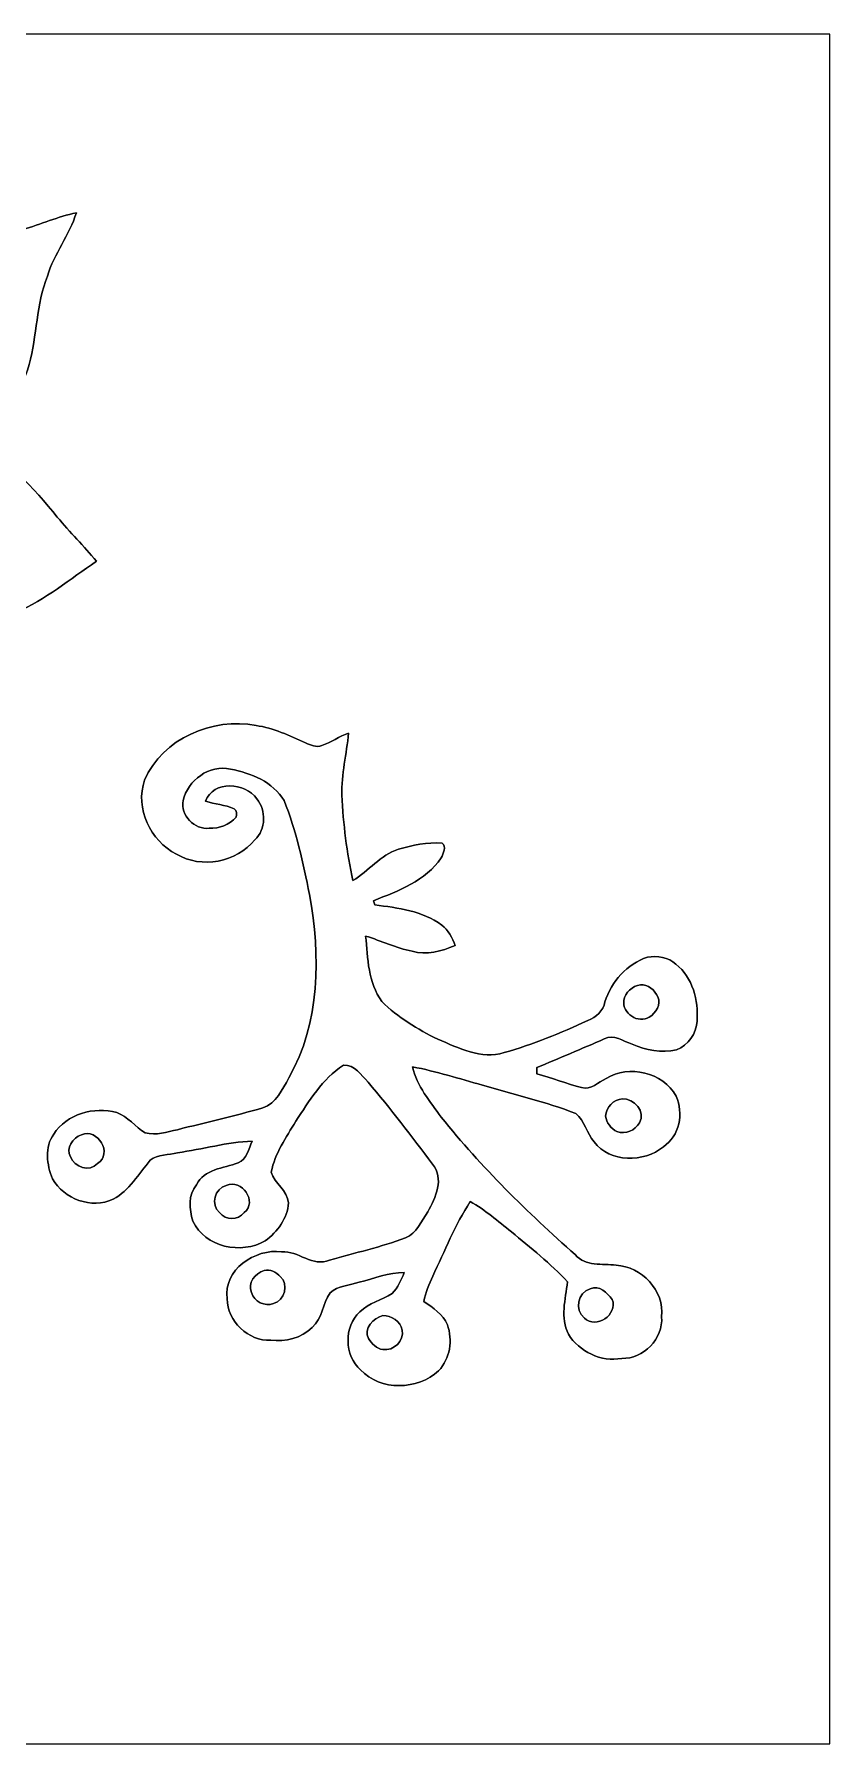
# Model space of a CAD drawing. Header units: centimetres. Extents: x -16.8 to 16.8, y -16.7 to 16.7.
# Drawn here: x 1.26 to 16.77, y -16.67 to 16.67 of the extents above; entities that cross this region are included whole.
import ezdxf

# ---------------------------------------------------------------- set-up
doc = ezdxf.new("R2010")
doc.units = ezdxf.units.CM
doc.header["$MEASUREMENT"] = 0
doc.layers.add('Layer 1', color=7, linetype='Continuous')

msp = doc.modelspace()

# ---------------------------------------------------------------- linework, layer by layer
at = {"layer": 'Layer 1', "color": 7}
for points, knots in [([(-16.77458, 16.66875), (-16.77458, 16.66875), (16.77458, 16.66875), (16.77458, 16.66875), (16.77458, 16.66875), (16.77458, 16.66875), (16.77458, -16.66875), (16.77458, -16.66875), (16.77458, -16.66875), (16.77458, -16.66875), (-16.77458, -16.66875), (-16.77458, -16.66875), (-16.77458, -16.66875), (-16.77458, -16.66875), (-16.77458, 16.66875), (-16.77458, 16.66875), (-16.77458, 16.66875), (-16.77458, 16.66875), (-16.77458, 16.66875), (-16.77458, 16.66875)], [0, 0, 0, 0, 0.16666667, 0.16666667, 0.16666667, 0.16666667, 0.33333333, 0.33333333, 0.33333333, 0.33333333, 0.5, 0.5, 0.5, 0.5, 0.66666667, 0.66666667, 0.66666667, 0.66666667, 1, 1, 1, 1]), ([(-6.31543, 13.97), (-6.72536, 13.49234), (-7.10283, 12.97517), (-7.33249, 12.38462), (-7.33249, 12.38462), (-8.00453, 12.80266), (-8.76829, 13.15085), (-9.57792, 13.10852), (-9.57792, 13.10852), (-10.51454, 13.13286), (-11.42259, 12.79913), (-12.21211, 12.31653), (-12.21211, 12.31653), (-12.12427, 12.12532), (-12.00679, 11.94999), (-11.90378, 11.76726), (-11.90378, 11.76726), (-11.34322, 10.81405), (-10.82746, 9.80193), (-9.99031, 9.05581), (-9.99031, 9.05581), (-10.34874, 8.87236), (-10.73785, 8.7376), (-11.05323, 8.47831), (-11.05323, 8.47831), (-11.7983, 7.87153), (-12.30171, 7.03933), (-12.91519, 6.31119), (-12.91519, 6.31119), (-12.52961, 6.11434), (-12.10663, 6.00463), (-11.71258, 5.82577), (-11.71258, 5.82577), (-11.31746, 5.66879), (-10.94599, 5.45006), (-10.52971, 5.34952), (-10.52971, 5.34952), (-9.89965, 5.16502), (-9.23749, 5.20982), (-8.59084, 5.1502), (-8.59084, 5.1502), (-8.66493, 4.73498), (-8.81274, 4.32611), (-8.76723, 3.89749), (-8.76723, 3.89749), (-8.78558, 3.04341), (-8.33649, 2.29482), (-8.03346, 1.52718), (-8.03346, 1.52718), (-7.86024, 1.10455), (-7.80697, 0.64946), (-7.75653, 0.19967), (-7.75653, 0.19967), (-7.38999, 0.47801), (-7.11482, 0.85901), (-6.74264, 1.13171), (-6.74264, 1.13171), (-6.24029, 1.50072), (-5.64056, 1.72191), (-5.16714, 2.13289), (-5.16714, 2.13289), (-4.90573, 2.34421), (-4.71346, 2.62326), (-4.4831, 2.86385), (-4.4831, 2.86385), (-4.38609, 2.88996), (-4.32259, 2.77213), (-4.24886, 2.73756), (-4.24886, 2.73756), (-3.72604, 2.29164), (-3.19299, 1.85632), (-2.62819, 1.46403), (-2.62819, 1.46403), (-2.28847, 1.22661), (-1.92017, 1.02835), (-1.59914, 0.76412), (-1.59914, 0.76412), (-1.26894, 0.49177), (-1.11901, 0.03986), (-0.72672, -0.16193), (-0.72672, -0.16193), (-0.63818, 0.2226), (-0.60325, 0.61595), (-0.54822, 1.00577), (-0.54822, 1.00577), (-0.40711, 2.07257), (-0.31962, 3.16618), (-0.53375, 4.22945), (-0.53375, 4.22945), (-0.58914, 4.55154), (-0.72108, 4.85246), (-0.80751, 5.16608), (-0.80751, 5.16608), (-0.23107, 5.21511), (0.36477, 5.18971), (0.9144, 5.39609), (0.9144, 5.39609), (1.48343, 5.64268), (1.96427, 6.04485), (2.47474, 6.38951), (2.47474, 6.38951), (2.23379, 6.68867), (1.95651, 6.95501), (1.71344, 7.25205), (1.71344, 7.25205), (1.24001, 7.82884), (0.72778, 8.38341), (0.10019, 8.79581), (0.10019, 8.79581), (0.50906, 9.22373), (1.00154, 9.63366), (1.16769, 10.22526), (1.16769, 10.22526), (1.31163, 10.79571), (1.30669, 11.3979), (1.51871, 11.95317), (1.51871, 11.95317), (1.65029, 12.38956), (1.95157, 12.75115), (2.08421, 13.18577), (2.08421, 13.18577), (1.72614, 13.1131), (1.391, 12.96), (1.0414, 12.8584), (1.0414, 12.8584), (0.77541, 12.78608), (0.49777, 12.77726), (0.22472, 12.76103), (0.22472, 12.76103), (-0.65864, 12.72469), (-1.55328, 12.73704), (-2.4197, 12.53878), (-2.4197, 12.53878), (-2.97815, 13.6779), (-3.66677, 14.75528), (-4.50603, 15.70884), (-4.50603, 15.70884), (-5.17666, 15.20578), (-5.75945, 14.59512), (-6.31543, 13.97), (-6.31543, 13.97), (-6.31543, 13.97), (-6.31543, 13.97), (-6.31543, 13.97)], [0, 0, 0, 0, 0.02702703, 0.02702703, 0.02702703, 0.02702703, 0.05405405, 0.05405405, 0.05405405, 0.05405405, 0.08108108, 0.08108108, 0.08108108, 0.08108108, 0.10810811, 0.10810811, 0.10810811, 0.10810811, 0.13513514, 0.13513514, 0.13513514, 0.13513514, 0.16216216, 0.16216216, 0.16216216, 0.16216216, 0.18918919, 0.18918919, 0.18918919, 0.18918919, 0.21621622, 0.21621622, 0.21621622, 0.21621622, 0.24324324, 0.24324324, 0.24324324, 0.24324324, 0.27027027, 0.27027027, 0.27027027, 0.27027027, 0.2972973, 0.2972973, 0.2972973, 0.2972973, 0.32432432, 0.32432432, 0.32432432, 0.32432432, 0.35135135, 0.35135135, 0.35135135, 0.35135135, 0.37837838, 0.37837838, 0.37837838, 0.37837838, 0.40540541, 0.40540541, 0.40540541, 0.40540541, 0.43243243, 0.43243243, 0.43243243, 0.43243243, 0.45945946, 0.45945946, 0.45945946, 0.45945946, 0.48648649, 0.48648649, 0.48648649, 0.48648649, 0.51351351, 0.51351351, 0.51351351, 0.51351351, 0.54054054, 0.54054054, 0.54054054, 0.54054054, 0.56756757, 0.56756757, 0.56756757, 0.56756757, 0.59459459, 0.59459459, 0.59459459, 0.59459459, 0.62162162, 0.62162162, 0.62162162, 0.62162162, 0.64864865, 0.64864865, 0.64864865, 0.64864865, 0.67567568, 0.67567568, 0.67567568, 0.67567568, 0.7027027, 0.7027027, 0.7027027, 0.7027027, 0.72972973, 0.72972973, 0.72972973, 0.72972973, 0.75675676, 0.75675676, 0.75675676, 0.75675676, 0.78378378, 0.78378378, 0.78378378, 0.78378378, 0.81081081, 0.81081081, 0.81081081, 0.81081081, 0.83783784, 0.83783784, 0.83783784, 0.83783784, 0.86486486, 0.86486486, 0.86486486, 0.86486486, 0.89189189, 0.89189189, 0.89189189, 0.89189189, 0.91891892, 0.91891892, 0.91891892, 0.91891892, 0.94594595, 0.94594595, 0.94594595, 0.94594595, 1, 1, 1, 1]), ([(3.41454, 2.12337), (3.22474, 1.56492), (3.52531, 0.94333), (4.03437, 0.68121), (4.03437, 0.68121), (4.52473, 0.38735), (5.20559, 0.51964), (5.56648, 0.96026), (5.56648, 0.96026), (5.78767, 1.1624), (5.78344, 1.53247), (5.60599, 1.76001), (5.60599, 1.76001), (5.37069, 2.08033), (4.76215, 2.12372), (4.60304, 1.71274), (4.60304, 1.71274), (4.78331, 1.64359), (4.98898, 1.65312), (5.15937, 1.56034), (5.15937, 1.56034), (5.22323, 1.53317), (5.20382, 1.45627), (5.20065, 1.40088), (5.20065, 1.40088), (5.06836, 1.25271), (4.87186, 1.1744), (4.67395, 1.18498), (4.67395, 1.18498), (4.38644, 1.14794), (4.11339, 1.44074), (4.16489, 1.72367), (4.16489, 1.72367), (4.26156, 2.12125), (4.67501, 2.43487), (5.09235, 2.33751), (5.09235, 2.33751), (5.48746, 2.26413), (5.92208, 2.08633), (6.13339, 1.72332), (6.13339, 1.72332), (6.3754, 1.137), (6.50134, 0.51047), (6.63187, -0.1083), (6.63187, -0.1083), (6.84459, -1.29646), (6.84212, -2.60985), (6.22512, -3.68512), (6.22512, -3.68512), (6.102, -3.91442), (5.98346, -4.1716), (5.71959, -4.26896), (5.71959, -4.26896), (5.16925, -4.42701), (4.60975, -4.55189), (4.05483, -4.693), (4.05483, -4.693), (3.84916, -4.73781), (3.63926, -4.81189), (3.42759, -4.75403), (3.42759, -4.75403), (3.23321, -4.63691), (3.08786, -4.44006), (2.87161, -4.35998), (2.87161, -4.35998), (2.43064, -4.23474), (1.89653, -4.38573), (1.64253, -4.78155), (1.64253, -4.78155), (1.46191, -5.03308), (1.50883, -5.37951), (1.61749, -5.65044), (1.61749, -5.65044), (1.84503, -6.04485), (2.37843, -6.24628), (2.8007, -6.04979), (2.8007, -6.04979), (3.11891, -5.88433), (3.30059, -5.55307), (3.52531, -5.28814), (3.52531, -5.28814), (3.67383, -5.17102), (3.88338, -5.19148), (4.05871, -5.14456), (4.05871, -5.14456), (4.54413, -5.0733), (5.02144, -4.93748), (5.51321, -4.91525), (5.51321, -4.91525), (5.44407, -5.06659), (5.41479, -5.27544), (5.23769, -5.33788), (5.23769, -5.33788), (4.95335, -5.4483), (4.57835, -5.46171), (4.4263, -5.76721), (4.4263, -5.76721), (4.25803, -5.963), (4.28519, -6.24558), (4.35645, -6.47418), (4.35645, -6.47418), (4.59317, -6.98853), (5.30049, -7.13211), (5.76827, -6.86153), (5.76827, -6.86153), (6.00287, -6.6862), (6.20607, -6.42267), (6.21841, -6.11999), (6.21841, -6.11999), (6.21065, -5.87446), (5.94148, -5.74499), (5.88539, -5.52097), (5.88539, -5.52097), (5.95277, -5.1562), (6.17926, -4.84293), (6.36305, -4.52896), (6.36305, -4.52896), (6.62693, -4.13244), (6.88093, -3.7017), (7.29015, -3.4357), (7.29015, -3.4357), (7.51205, -3.423), (7.63623, -3.62797), (7.77205, -3.76379), (7.77205, -3.76379), (8.21055, -4.28166), (8.62189, -4.82283), (9.02829, -5.36646), (9.02829, -5.36646), (9.265, -5.64586), (9.08438, -6.02015), (8.93833, -6.29426), (8.93833, -6.29426), (8.81521, -6.47453), (8.72067, -6.71654), (8.50477, -6.80544), (8.50477, -6.80544), (8.0204, -6.97936), (7.51769, -7.09683), (7.02275, -7.23477), (7.02275, -7.23477), (6.69008, -7.3847), (6.41632, -7.04885), (6.08506, -7.07425), (6.08506, -7.07425), (5.57142, -7.00793), (4.93924, -7.42597), (5.02814, -7.98971), (5.02814, -7.98971), (5.02214, -8.42751), (5.43948, -8.81944), (5.87481, -8.79934), (5.87481, -8.79934), (6.16268, -8.82721), (6.47206, -8.76265), (6.68055, -8.54992), (6.68055, -8.54992), (6.88093, -8.37565), (6.88975, -8.08673), (7.03086, -7.87682), (7.03086, -7.87682), (7.18326, -7.7343), (7.41327, -7.73042), (7.60024, -7.66374), (7.60024, -7.66374), (7.89129, -7.60412), (8.17386, -7.47148), (8.47619, -7.47959), (8.47619, -7.47959), (8.42045, -7.626), (8.35201, -7.77275), (8.24371, -7.88741), (8.24371, -7.88741), (8.03628, -8.01194), (7.7918, -8.07861), (7.60977, -8.24477), (7.60977, -8.24477), (7.29721, -8.53581), (7.30673, -9.09814), (7.6267, -9.37754), (7.6267, -9.37754), (8.0137, -9.79699), (8.74113, -9.77159), (9.14717, -9.39377), (9.14717, -9.39377), (9.37401, -9.15776), (9.42411, -8.79898), (9.31827, -8.49665), (9.31827, -8.49665), (9.23008, -8.29169), (9.03711, -8.16328), (8.86001, -8.04157), (8.86001, -8.04157), (8.89564, -7.86977), (8.9602, -7.70643), (9.03287, -7.54768), (9.03287, -7.54768), (9.26747, -7.05979), (9.46573, -6.55144), (9.76348, -6.09635), (9.76348, -6.09635), (10.05558, -6.25581), (10.30499, -6.48088), (10.5664, -6.68514), (10.5664, -6.68514), (10.94387, -6.99664), (11.32769, -7.30391), (11.66213, -7.66339), (11.66213, -7.66339), (11.61662, -7.99394), (11.52031, -8.36542), (11.6773, -8.6801), (11.6773, -8.6801), (11.89037, -9.02229), (12.31336, -9.22902), (12.71693, -9.15317), (12.71693, -9.15317), (13.14309, -9.16799), (13.52656, -8.76794), (13.49587, -8.34284), (13.49587, -8.34284), (13.55231, -7.83555), (13.10957, -7.35365), (12.60828, -7.33848), (12.60828, -7.33848), (12.33699, -7.29227), (12.01102, -7.37623), (11.81312, -7.13034), (11.81312, -7.13034), (10.87473, -6.30802), (9.98291, -5.42607), (9.20044, -4.45241), (9.20044, -4.45241), (8.98172, -4.14584), (8.72243, -3.84387), (8.63812, -3.4671), (8.63812, -3.4671), (9.10096, -3.55424), (9.54899, -3.7024), (10.00337, -3.82341), (10.00337, -3.82341), (10.60944, -4.00861), (11.23174, -4.14584), (11.82229, -4.37833), (11.82229, -4.37833), (11.99162, -4.52684), (12.04277, -4.75791), (12.17895, -4.93077), (12.17895, -4.93077), (12.49045, -5.33823), (13.1505, -5.3407), (13.52903, -5.02673), (13.52903, -5.02673), (13.84512, -4.81894), (13.92943, -4.37162), (13.77738, -4.0386), (13.77738, -4.0386), (13.52056, -3.56976), (12.86051, -3.41983), (12.41178, -3.69711), (12.41178, -3.69711), (12.26009, -3.76343), (12.11651, -3.92606), (11.93659, -3.87315), (11.93659, -3.87315), (11.64237, -3.79307), (11.35592, -3.68723), (11.06276, -3.60504), (11.06276, -3.60504), (11.06241, -3.56411), (11.06276, -3.52319), (11.06346, -3.48298), (11.06346, -3.48298), (11.50302, -3.29988), (11.94082, -3.11185), (12.37827, -2.92382), (12.37827, -2.92382), (12.56383, -2.82857), (12.74621, -2.9658), (12.91837, -3.02542), (12.91837, -3.02542), (13.18966, -3.14537), (13.49481, -3.19828), (13.78761, -3.13373), (13.78761, -3.13373), (14.0148, -3.04729), (14.17391, -2.81658), (14.18555, -2.57457), (14.18555, -2.57457), (14.21165, -2.17241), (14.10582, -1.72614), (13.7735, -1.4672), (13.7735, -1.4672), (13.62886, -1.31939), (13.4112, -1.30493), (13.21858, -1.3275), (13.21858, -1.3275), (12.82136, -1.46438), (12.51514, -1.80375), (12.39061, -2.20133), (12.39061, -2.20133), (12.36063, -2.38478), (12.21528, -2.49626), (12.05512, -2.56364), (12.05512, -2.56364), (11.52772, -2.81058), (10.98515, -3.03142), (10.42494, -3.19123), (10.42494, -3.19123), (9.97761, -3.32423), (9.53594, -3.10268), (9.13271, -2.92982), (9.13271, -2.92982), (8.73725, -2.73579), (8.35096, -2.50508), (8.0391, -2.19181), (8.0391, -2.19181), (7.77487, -1.82563), (7.76182, -1.35079), (7.72513, -0.91722), (7.72513, -0.91722), (8.02816, -1.01247), (8.31674, -1.1497), (8.62965, -1.21391), (8.62965, -1.21391), (8.91152, -1.29011), (9.20679, -1.21567), (9.4682, -1.10314), (9.4682, -1.10314), (9.4167, -0.95215), (9.33979, -0.80151), (9.20926, -0.70414), (9.20926, -0.70414), (8.83426, -0.4258), (8.35342, -0.36759), (7.90328, -0.31044), (7.90328, -0.31044), (7.89764, -0.29034), (7.88564, -0.24977), (7.87964, -0.22966), (7.87964, -0.22966), (8.36224, -0.03351), (8.89423, 0.15593), (9.20009, 0.60643), (9.20009, 0.60643), (9.23854, 0.69039), (9.30734, 0.82726), (9.21491, 0.89606), (9.21491, 0.89606), (8.92634, 0.91193), (8.63882, 0.85831), (8.36366, 0.77646), (8.36366, 0.77646), (8.01723, 0.65546), (7.7791, 0.35631), (7.47642, 0.16369), (7.47642, 0.16369), (7.35683, 0.7112), (7.28874, 1.26929), (7.25981, 1.8288), (7.25981, 1.8288), (7.25311, 2.23732), (7.35154, 2.63701), (7.39246, 3.04165), (7.39246, 3.04165), (7.21254, 2.97286), (7.05097, 2.86314), (6.8707, 2.79647), (6.8707, 2.79647), (6.7624, 2.75555), (6.64986, 2.80811), (6.55002, 2.84833), (6.55002, 2.84833), (6.2424, 2.99508), (5.92702, 3.13796), (5.58729, 3.18911), (5.58729, 3.18911), (4.73922, 3.35104), (3.76731, 2.93758), (3.41454, 2.12337), (3.41454, 2.12337), (3.41454, 2.12337), (3.41454, 2.12337), (3.41454, 2.12337)], [0, 0, 0, 0, 0.01030928, 0.01030928, 0.01030928, 0.01030928, 0.02061856, 0.02061856, 0.02061856, 0.02061856, 0.03092784, 0.03092784, 0.03092784, 0.03092784, 0.04123711, 0.04123711, 0.04123711, 0.04123711, 0.05154639, 0.05154639, 0.05154639, 0.05154639, 0.06185567, 0.06185567, 0.06185567, 0.06185567, 0.07216495, 0.07216495, 0.07216495, 0.07216495, 0.08247423, 0.08247423, 0.08247423, 0.08247423, 0.09278351, 0.09278351, 0.09278351, 0.09278351, 0.10309278, 0.10309278, 0.10309278, 0.10309278, 0.11340206, 0.11340206, 0.11340206, 0.11340206, 0.12371134, 0.12371134, 0.12371134, 0.12371134, 0.13402062, 0.13402062, 0.13402062, 0.13402062, 0.1443299, 0.1443299, 0.1443299, 0.1443299, 0.15463918, 0.15463918, 0.15463918, 0.15463918, 0.16494845, 0.16494845, 0.16494845, 0.16494845, 0.17525773, 0.17525773, 0.17525773, 0.17525773, 0.18556701, 0.18556701, 0.18556701, 0.18556701, 0.19587629, 0.19587629, 0.19587629, 0.19587629, 0.20618557, 0.20618557, 0.20618557, 0.20618557, 0.21649485, 0.21649485, 0.21649485, 0.21649485, 0.22680412, 0.22680412, 0.22680412, 0.22680412, 0.2371134, 0.2371134, 0.2371134, 0.2371134, 0.24742268, 0.24742268, 0.24742268, 0.24742268, 0.25773196, 0.25773196, 0.25773196, 0.25773196, 0.26804124, 0.26804124, 0.26804124, 0.26804124, 0.27835052, 0.27835052, 0.27835052, 0.27835052, 0.28865979, 0.28865979, 0.28865979, 0.28865979, 0.29896907, 0.29896907, 0.29896907, 0.29896907, 0.30927835, 0.30927835, 0.30927835, 0.30927835, 0.31958763, 0.31958763, 0.31958763, 0.31958763, 0.32989691, 0.32989691, 0.32989691, 0.32989691, 0.34020619, 0.34020619, 0.34020619, 0.34020619, 0.35051546, 0.35051546, 0.35051546, 0.35051546, 0.36082474, 0.36082474, 0.36082474, 0.36082474, 0.37113402, 0.37113402, 0.37113402, 0.37113402, 0.3814433, 0.3814433, 0.3814433, 0.3814433, 0.39175258, 0.39175258, 0.39175258, 0.39175258, 0.40206186, 0.40206186, 0.40206186, 0.40206186, 0.41237113, 0.41237113, 0.41237113, 0.41237113, 0.42268041, 0.42268041, 0.42268041, 0.42268041, 0.43298969, 0.43298969, 0.43298969, 0.43298969, 0.44329897, 0.44329897, 0.44329897, 0.44329897, 0.45360825, 0.45360825, 0.45360825, 0.45360825, 0.46391753, 0.46391753, 0.46391753, 0.46391753, 0.4742268, 0.4742268, 0.4742268, 0.4742268, 0.48453608, 0.48453608, 0.48453608, 0.48453608, 0.49484536, 0.49484536, 0.49484536, 0.49484536, 0.50515464, 0.50515464, 0.50515464, 0.50515464, 0.51546392, 0.51546392, 0.51546392, 0.51546392, 0.5257732, 0.5257732, 0.5257732, 0.5257732, 0.53608247, 0.53608247, 0.53608247, 0.53608247, 0.54639175, 0.54639175, 0.54639175, 0.54639175, 0.55670103, 0.55670103, 0.55670103, 0.55670103, 0.56701031, 0.56701031, 0.56701031, 0.56701031, 0.57731959, 0.57731959, 0.57731959, 0.57731959, 0.58762887, 0.58762887, 0.58762887, 0.58762887, 0.59793814, 0.59793814, 0.59793814, 0.59793814, 0.60824742, 0.60824742, 0.60824742, 0.60824742, 0.6185567, 0.6185567, 0.6185567, 0.6185567, 0.62886598, 0.62886598, 0.62886598, 0.62886598, 0.63917526, 0.63917526, 0.63917526, 0.63917526, 0.64948454, 0.64948454, 0.64948454, 0.64948454, 0.65979381, 0.65979381, 0.65979381, 0.65979381, 0.67010309, 0.67010309, 0.67010309, 0.67010309, 0.68041237, 0.68041237, 0.68041237, 0.68041237, 0.69072165, 0.69072165, 0.69072165, 0.69072165, 0.70103093, 0.70103093, 0.70103093, 0.70103093, 0.71134021, 0.71134021, 0.71134021, 0.71134021, 0.72164948, 0.72164948, 0.72164948, 0.72164948, 0.73195876, 0.73195876, 0.73195876, 0.73195876, 0.74226804, 0.74226804, 0.74226804, 0.74226804, 0.75257732, 0.75257732, 0.75257732, 0.75257732, 0.7628866, 0.7628866, 0.7628866, 0.7628866, 0.77319588, 0.77319588, 0.77319588, 0.77319588, 0.78350515, 0.78350515, 0.78350515, 0.78350515, 0.79381443, 0.79381443, 0.79381443, 0.79381443, 0.80412371, 0.80412371, 0.80412371, 0.80412371, 0.81443299, 0.81443299, 0.81443299, 0.81443299, 0.82474227, 0.82474227, 0.82474227, 0.82474227, 0.83505155, 0.83505155, 0.83505155, 0.83505155, 0.84536082, 0.84536082, 0.84536082, 0.84536082, 0.8556701, 0.8556701, 0.8556701, 0.8556701, 0.86597938, 0.86597938, 0.86597938, 0.86597938, 0.87628866, 0.87628866, 0.87628866, 0.87628866, 0.88659794, 0.88659794, 0.88659794, 0.88659794, 0.89690722, 0.89690722, 0.89690722, 0.89690722, 0.90721649, 0.90721649, 0.90721649, 0.90721649, 0.91752577, 0.91752577, 0.91752577, 0.91752577, 0.92783505, 0.92783505, 0.92783505, 0.92783505, 0.93814433, 0.93814433, 0.93814433, 0.93814433, 0.94845361, 0.94845361, 0.94845361, 0.94845361, 0.95876289, 0.95876289, 0.95876289, 0.95876289, 0.96907216, 0.96907216, 0.96907216, 0.96907216, 0.97938144, 0.97938144, 0.97938144, 0.97938144, 1, 1, 1, 1]), ([(13.08135, -1.8669), (13.22952, -1.85914), (13.36499, -1.97062), (13.42143, -2.10256), (13.42143, -2.10256), (13.49269, -2.25143), (13.38368, -2.42006), (13.25562, -2.49626), (13.25562, -2.49626), (13.04255, -2.63842), (12.7254, -2.42217), (12.75891, -2.17417), (12.75891, -2.17417), (12.78714, -2.01648), (12.92613, -1.89442), (13.08135, -1.8669)], [0, 0, 0, 0, 0.2, 0.2, 0.2, 0.2, 0.4, 0.4, 0.4, 0.4, 0.6, 0.6, 0.6, 0.6, 1, 1, 1, 1]), ([(12.72857, -4.08975), (12.94977, -4.07741), (13.19706, -4.3501), (13.06195, -4.55895), (13.06195, -4.55895), (12.98081, -4.71064), (12.78925, -4.79178), (12.62521, -4.73075), (12.62521, -4.73075), (12.51197, -4.67148), (12.41566, -4.55754), (12.40367, -4.42736), (12.40367, -4.42736), (12.41531, -4.25662), (12.55748, -4.10704), (12.72857, -4.08975)], [0, 0, 0, 0, 0.2, 0.2, 0.2, 0.2, 0.4, 0.4, 0.4, 0.4, 0.6, 0.6, 0.6, 0.6, 1, 1, 1, 1]), ([(2.18299, -4.79107), (2.50155, -4.65808), (2.80599, -5.16326), (2.49626, -5.3534), (2.49626, -5.3534), (2.33856, -5.53156), (2.05034, -5.42607), (1.97097, -5.22534), (1.97097, -5.22534), (1.8669, -5.05531), (2.01824, -4.84893), (2.18299, -4.79107)], [0, 0, 0, 0, 0.25, 0.25, 0.25, 0.25, 0.5, 0.5, 0.5, 0.5, 1, 1, 1, 1]), ([(5.00662, -5.78132), (5.3086, -5.64339), (5.62786, -6.09812), (5.35587, -6.30908), (5.35587, -6.30908), (5.24016, -6.46712), (4.99181, -6.46712), (4.87574, -6.30731), (4.87574, -6.30731), (4.6923, -6.15703), (4.78649, -5.83636), (5.00662, -5.78132)], [0, 0, 0, 0, 0.25, 0.25, 0.25, 0.25, 0.5, 0.5, 0.5, 0.5, 1, 1, 1, 1]), ([(5.74499, -7.43867), (5.86105, -7.40339), (5.98311, -7.47501), (6.06037, -7.55721), (6.06037, -7.55721), (6.23464, -7.70114), (6.14362, -8.02957), (5.92984, -8.0832), (5.92984, -8.0832), (5.75522, -8.14917), (5.55025, -8.04404), (5.4991, -7.86977), (5.4991, -7.86977), (5.41655, -7.67574), (5.57565, -7.49829), (5.74499, -7.43867)], [0, 0, 0, 0, 0.2, 0.2, 0.2, 0.2, 0.4, 0.4, 0.4, 0.4, 0.6, 0.6, 0.6, 0.6, 1, 1, 1, 1]), ([(12.09992, -7.79568), (12.28478, -7.7149), (12.42871, -7.88), (12.53419, -8.00347), (12.53419, -8.00347), (12.64426, -8.30298), (12.21493, -8.59296), (11.98951, -8.36612), (11.98951, -8.36612), (11.78807, -8.20984), (11.86004, -7.86906), (12.09992, -7.79568)], [0, 0, 0, 0, 0.25, 0.25, 0.25, 0.25, 0.5, 0.5, 0.5, 0.5, 1, 1, 1, 1]), ([(8.0585, -8.31533), (8.22713, -8.31674), (8.40669, -8.42716), (8.43915, -8.60143), (8.43915, -8.60143), (8.47796, -8.8078), (8.27123, -9.01735), (8.06027, -8.97855), (8.06027, -8.97855), (7.93644, -8.97008), (7.84154, -8.86143), (7.77981, -8.76441), (7.77981, -8.76441), (7.67821, -8.57038), (7.88282, -8.36401), (8.0585, -8.31533)], [0, 0, 0, 0, 0.2, 0.2, 0.2, 0.2, 0.4, 0.4, 0.4, 0.4, 0.6, 0.6, 0.6, 0.6, 1, 1, 1, 1])]:
    msp.add_open_spline(points, degree=3, knots=knots, dxfattribs=at)
at = {"layer": 'Layer 1', "color": 251}
for points, knots in [([(-6.31543, 13.97), (-5.75945, 14.59512), (-5.17666, 15.20578), (-4.50603, 15.70884), (-4.50603, 15.70884), (-3.66677, 14.75528), (-2.97815, 13.6779), (-2.4197, 12.53878), (-2.4197, 12.53878), (-1.55328, 12.73704), (-0.65864, 12.72469), (0.22472, 12.76103), (0.22472, 12.76103), (0.49777, 12.77726), (0.77541, 12.78608), (1.0414, 12.8584), (1.0414, 12.8584), (1.391, 12.96), (1.72614, 13.1131), (2.08421, 13.18577), (2.08421, 13.18577), (1.95157, 12.75115), (1.65029, 12.38956), (1.51871, 11.95317), (1.51871, 11.95317), (1.30669, 11.3979), (1.31163, 10.79571), (1.16769, 10.22526), (1.16769, 10.22526), (1.00154, 9.63366), (0.50906, 9.22373), (0.10019, 8.79581), (0.10019, 8.79581), (0.72778, 8.38341), (1.24001, 7.82884), (1.71344, 7.25205), (1.71344, 7.25205), (1.95651, 6.95501), (2.23379, 6.68867), (2.47474, 6.38951), (2.47474, 6.38951), (1.96427, 6.04485), (1.48343, 5.64268), (0.9144, 5.39609), (0.9144, 5.39609), (0.36477, 5.18971), (-0.23107, 5.21511), (-0.80751, 5.16608), (-0.80751, 5.16608), (-0.72108, 4.85246), (-0.58914, 4.55154), (-0.53375, 4.22945), (-0.53375, 4.22945), (-0.31962, 3.16618), (-0.40711, 2.07257), (-0.54822, 1.00577), (-0.54822, 1.00577), (-0.60325, 0.61595), (-0.63818, 0.2226), (-0.72672, -0.16193), (-0.72672, -0.16193), (-1.11901, 0.03986), (-1.26894, 0.49177), (-1.59914, 0.76412), (-1.59914, 0.76412), (-1.92017, 1.02835), (-2.28847, 1.22661), (-2.62819, 1.46403), (-2.62819, 1.46403), (-3.19299, 1.85632), (-3.72604, 2.29164), (-4.24886, 2.73756), (-4.24886, 2.73756), (-4.32259, 2.77213), (-4.38609, 2.88996), (-4.4831, 2.86385), (-4.4831, 2.86385), (-4.71346, 2.62326), (-4.90573, 2.34421), (-5.16714, 2.13289), (-5.16714, 2.13289), (-5.64056, 1.72191), (-6.24029, 1.50072), (-6.74264, 1.13171), (-6.74264, 1.13171), (-7.11482, 0.85901), (-7.38999, 0.47801), (-7.75653, 0.19967), (-7.75653, 0.19967), (-7.80697, 0.64946), (-7.86024, 1.10455), (-8.03346, 1.52718), (-8.03346, 1.52718), (-8.33649, 2.29482), (-8.78558, 3.04341), (-8.76723, 3.89749), (-8.76723, 3.89749), (-8.81274, 4.32611), (-8.66493, 4.73498), (-8.59084, 5.1502), (-8.59084, 5.1502), (-9.23749, 5.20982), (-9.89965, 5.16502), (-10.52971, 5.34952), (-10.52971, 5.34952), (-10.94599, 5.45006), (-11.31746, 5.66879), (-11.71258, 5.82577), (-11.71258, 5.82577), (-12.10663, 6.00463), (-12.52961, 6.11434), (-12.91519, 6.31119), (-12.91519, 6.31119), (-12.30171, 7.03933), (-11.7983, 7.87153), (-11.05323, 8.47831), (-11.05323, 8.47831), (-10.73785, 8.7376), (-10.34874, 8.87236), (-9.99031, 9.05581), (-9.99031, 9.05581), (-10.82746, 9.80193), (-11.34322, 10.81405), (-11.90378, 11.76726), (-11.90378, 11.76726), (-12.00679, 11.94999), (-12.12427, 12.12532), (-12.21211, 12.31653), (-12.21211, 12.31653), (-11.42259, 12.79913), (-10.51454, 13.13286), (-9.57792, 13.10852), (-9.57792, 13.10852), (-8.76829, 13.15085), (-8.00453, 12.80266), (-7.33249, 12.38462), (-7.33249, 12.38462), (-7.10283, 12.97517), (-6.72536, 13.49234), (-6.31543, 13.97), (-6.31543, 13.97), (-6.31543, 13.97), (-6.31543, 13.97), (-6.31543, 13.97)], [0, 0, 0, 0, 0.02702703, 0.02702703, 0.02702703, 0.02702703, 0.05405405, 0.05405405, 0.05405405, 0.05405405, 0.08108108, 0.08108108, 0.08108108, 0.08108108, 0.10810811, 0.10810811, 0.10810811, 0.10810811, 0.13513514, 0.13513514, 0.13513514, 0.13513514, 0.16216216, 0.16216216, 0.16216216, 0.16216216, 0.18918919, 0.18918919, 0.18918919, 0.18918919, 0.21621622, 0.21621622, 0.21621622, 0.21621622, 0.24324324, 0.24324324, 0.24324324, 0.24324324, 0.27027027, 0.27027027, 0.27027027, 0.27027027, 0.2972973, 0.2972973, 0.2972973, 0.2972973, 0.32432432, 0.32432432, 0.32432432, 0.32432432, 0.35135135, 0.35135135, 0.35135135, 0.35135135, 0.37837838, 0.37837838, 0.37837838, 0.37837838, 0.40540541, 0.40540541, 0.40540541, 0.40540541, 0.43243243, 0.43243243, 0.43243243, 0.43243243, 0.45945946, 0.45945946, 0.45945946, 0.45945946, 0.48648649, 0.48648649, 0.48648649, 0.48648649, 0.51351351, 0.51351351, 0.51351351, 0.51351351, 0.54054054, 0.54054054, 0.54054054, 0.54054054, 0.56756757, 0.56756757, 0.56756757, 0.56756757, 0.59459459, 0.59459459, 0.59459459, 0.59459459, 0.62162162, 0.62162162, 0.62162162, 0.62162162, 0.64864865, 0.64864865, 0.64864865, 0.64864865, 0.67567568, 0.67567568, 0.67567568, 0.67567568, 0.7027027, 0.7027027, 0.7027027, 0.7027027, 0.72972973, 0.72972973, 0.72972973, 0.72972973, 0.75675676, 0.75675676, 0.75675676, 0.75675676, 0.78378378, 0.78378378, 0.78378378, 0.78378378, 0.81081081, 0.81081081, 0.81081081, 0.81081081, 0.83783784, 0.83783784, 0.83783784, 0.83783784, 0.86486486, 0.86486486, 0.86486486, 0.86486486, 0.89189189, 0.89189189, 0.89189189, 0.89189189, 0.91891892, 0.91891892, 0.91891892, 0.91891892, 0.94594595, 0.94594595, 0.94594595, 0.94594595, 1, 1, 1, 1]), ([(3.41454, 2.12337), (3.76731, 2.93758), (4.73922, 3.35104), (5.58729, 3.18911), (5.58729, 3.18911), (5.92702, 3.13796), (6.2424, 2.99508), (6.55002, 2.84833), (6.55002, 2.84833), (6.64986, 2.80811), (6.7624, 2.75555), (6.8707, 2.79647), (6.8707, 2.79647), (7.05097, 2.86314), (7.21254, 2.97286), (7.39246, 3.04165), (7.39246, 3.04165), (7.35154, 2.63701), (7.25311, 2.23732), (7.25981, 1.8288), (7.25981, 1.8288), (7.28874, 1.26929), (7.35683, 0.7112), (7.47642, 0.16369), (7.47642, 0.16369), (7.7791, 0.35631), (8.01723, 0.65546), (8.36366, 0.77646), (8.36366, 0.77646), (8.63882, 0.85831), (8.92634, 0.91193), (9.21491, 0.89606), (9.21491, 0.89606), (9.30734, 0.82726), (9.23854, 0.69039), (9.20009, 0.60643), (9.20009, 0.60643), (8.89423, 0.15593), (8.36224, -0.03351), (7.87964, -0.22966), (7.87964, -0.22966), (7.88564, -0.24977), (7.89764, -0.29034), (7.90328, -0.31044), (7.90328, -0.31044), (8.35342, -0.36759), (8.83426, -0.4258), (9.20926, -0.70414), (9.20926, -0.70414), (9.33979, -0.80151), (9.4167, -0.95215), (9.4682, -1.10314), (9.4682, -1.10314), (9.20679, -1.21567), (8.91152, -1.29011), (8.62965, -1.21391), (8.62965, -1.21391), (8.31674, -1.1497), (8.02816, -1.01247), (7.72513, -0.91722), (7.72513, -0.91722), (7.76182, -1.35079), (7.77487, -1.82563), (8.0391, -2.19181), (8.0391, -2.19181), (8.35096, -2.50508), (8.73725, -2.73579), (9.13271, -2.92982), (9.13271, -2.92982), (9.53594, -3.10268), (9.97761, -3.32423), (10.42494, -3.19123), (10.42494, -3.19123), (10.98515, -3.03142), (11.52772, -2.81058), (12.05512, -2.56364), (12.05512, -2.56364), (12.21528, -2.49626), (12.36063, -2.38478), (12.39061, -2.20133), (12.39061, -2.20133), (12.51514, -1.80375), (12.82136, -1.46438), (13.21858, -1.3275), (13.21858, -1.3275), (13.4112, -1.30493), (13.62886, -1.31939), (13.7735, -1.4672), (13.7735, -1.4672), (14.10582, -1.72614), (14.21165, -2.17241), (14.18555, -2.57457), (14.18555, -2.57457), (14.17391, -2.81658), (14.0148, -3.04729), (13.78761, -3.13373), (13.78761, -3.13373), (13.49481, -3.19828), (13.18966, -3.14537), (12.91837, -3.02542), (12.91837, -3.02542), (12.74621, -2.9658), (12.56383, -2.82857), (12.37827, -2.92382), (12.37827, -2.92382), (11.94082, -3.11185), (11.50302, -3.29988), (11.06346, -3.48298), (11.06346, -3.48298), (11.06276, -3.52319), (11.06241, -3.56411), (11.06276, -3.60504), (11.06276, -3.60504), (11.35592, -3.68723), (11.64237, -3.79307), (11.93659, -3.87315), (11.93659, -3.87315), (12.11651, -3.92606), (12.26009, -3.76343), (12.41178, -3.69711), (12.41178, -3.69711), (12.86051, -3.41983), (13.52056, -3.56976), (13.77738, -4.0386), (13.77738, -4.0386), (13.92943, -4.37162), (13.84512, -4.81894), (13.52903, -5.02673), (13.52903, -5.02673), (13.1505, -5.3407), (12.49045, -5.33823), (12.17895, -4.93077), (12.17895, -4.93077), (12.04277, -4.75791), (11.99162, -4.52684), (11.82229, -4.37833), (11.82229, -4.37833), (11.23174, -4.14584), (10.60944, -4.00861), (10.00337, -3.82341), (10.00337, -3.82341), (9.54899, -3.7024), (9.10096, -3.55424), (8.63812, -3.4671), (8.63812, -3.4671), (8.72243, -3.84387), (8.98172, -4.14584), (9.20044, -4.45241), (9.20044, -4.45241), (9.98291, -5.42607), (10.87473, -6.30802), (11.81312, -7.13034), (11.81312, -7.13034), (12.01102, -7.37623), (12.33699, -7.29227), (12.60828, -7.33848), (12.60828, -7.33848), (13.10957, -7.35365), (13.55231, -7.83555), (13.49587, -8.34284), (13.49587, -8.34284), (13.52656, -8.76794), (13.14309, -9.16799), (12.71693, -9.15317), (12.71693, -9.15317), (12.31336, -9.22902), (11.89037, -9.02229), (11.6773, -8.6801), (11.6773, -8.6801), (11.52031, -8.36542), (11.61662, -7.99394), (11.66213, -7.66339), (11.66213, -7.66339), (11.32769, -7.30391), (10.94387, -6.99664), (10.5664, -6.68514), (10.5664, -6.68514), (10.30499, -6.48088), (10.05558, -6.25581), (9.76348, -6.09635), (9.76348, -6.09635), (9.46573, -6.55144), (9.26747, -7.05979), (9.03287, -7.54768), (9.03287, -7.54768), (8.9602, -7.70643), (8.89564, -7.86977), (8.86001, -8.04157), (8.86001, -8.04157), (9.03711, -8.16328), (9.23008, -8.29169), (9.31827, -8.49665), (9.31827, -8.49665), (9.42411, -8.79898), (9.37401, -9.15776), (9.14717, -9.39377), (9.14717, -9.39377), (8.74113, -9.77159), (8.0137, -9.79699), (7.6267, -9.37754), (7.6267, -9.37754), (7.30673, -9.09814), (7.29721, -8.53581), (7.60977, -8.24477), (7.60977, -8.24477), (7.7918, -8.07861), (8.03628, -8.01194), (8.24371, -7.88741), (8.24371, -7.88741), (8.35201, -7.77275), (8.42045, -7.626), (8.47619, -7.47959), (8.47619, -7.47959), (8.17386, -7.47148), (7.89129, -7.60412), (7.60024, -7.66374), (7.60024, -7.66374), (7.41327, -7.73042), (7.18326, -7.7343), (7.03086, -7.87682), (7.03086, -7.87682), (6.88975, -8.08673), (6.88093, -8.37565), (6.68055, -8.54992), (6.68055, -8.54992), (6.47206, -8.76265), (6.16268, -8.82721), (5.87481, -8.79934), (5.87481, -8.79934), (5.43948, -8.81944), (5.02214, -8.42751), (5.02814, -7.98971), (5.02814, -7.98971), (4.93924, -7.42597), (5.57142, -7.00793), (6.08506, -7.07425), (6.08506, -7.07425), (6.41632, -7.04885), (6.69008, -7.3847), (7.02275, -7.23477), (7.02275, -7.23477), (7.51769, -7.09683), (8.0204, -6.97936), (8.50477, -6.80544), (8.50477, -6.80544), (8.72067, -6.71654), (8.81521, -6.47453), (8.93833, -6.29426), (8.93833, -6.29426), (9.08438, -6.02015), (9.265, -5.64586), (9.02829, -5.36646), (9.02829, -5.36646), (8.62189, -4.82283), (8.21055, -4.28166), (7.77205, -3.76379), (7.77205, -3.76379), (7.63623, -3.62797), (7.51205, -3.423), (7.29015, -3.4357), (7.29015, -3.4357), (6.88093, -3.7017), (6.62693, -4.13244), (6.36305, -4.52896), (6.36305, -4.52896), (6.17926, -4.84293), (5.95277, -5.1562), (5.88539, -5.52097), (5.88539, -5.52097), (5.94148, -5.74499), (6.21065, -5.87446), (6.21841, -6.11999), (6.21841, -6.11999), (6.20607, -6.42267), (6.00287, -6.6862), (5.76827, -6.86153), (5.76827, -6.86153), (5.30049, -7.13211), (4.59317, -6.98853), (4.35645, -6.47418), (4.35645, -6.47418), (4.28519, -6.24558), (4.25803, -5.963), (4.4263, -5.76721), (4.4263, -5.76721), (4.57835, -5.46171), (4.95335, -5.4483), (5.23769, -5.33788), (5.23769, -5.33788), (5.41479, -5.27544), (5.44407, -5.06659), (5.51321, -4.91525), (5.51321, -4.91525), (5.02144, -4.93748), (4.54413, -5.0733), (4.05871, -5.14456), (4.05871, -5.14456), (3.88338, -5.19148), (3.67383, -5.17102), (3.52531, -5.28814), (3.52531, -5.28814), (3.30059, -5.55307), (3.11891, -5.88433), (2.8007, -6.04979), (2.8007, -6.04979), (2.37843, -6.24628), (1.84503, -6.04485), (1.61749, -5.65044), (1.61749, -5.65044), (1.50883, -5.37951), (1.46191, -5.03308), (1.64253, -4.78155), (1.64253, -4.78155), (1.89653, -4.38573), (2.43064, -4.23474), (2.87161, -4.35998), (2.87161, -4.35998), (3.08786, -4.44006), (3.23321, -4.63691), (3.42759, -4.75403), (3.42759, -4.75403), (3.63926, -4.81189), (3.84916, -4.73781), (4.05483, -4.693), (4.05483, -4.693), (4.60975, -4.55189), (5.16925, -4.42701), (5.71959, -4.26896), (5.71959, -4.26896), (5.98346, -4.1716), (6.102, -3.91442), (6.22512, -3.68512), (6.22512, -3.68512), (6.84212, -2.60985), (6.84459, -1.29646), (6.63187, -0.1083), (6.63187, -0.1083), (6.50134, 0.51047), (6.3754, 1.137), (6.13339, 1.72332), (6.13339, 1.72332), (5.92208, 2.08633), (5.48746, 2.26413), (5.09235, 2.33751), (5.09235, 2.33751), (4.67501, 2.43487), (4.26156, 2.12125), (4.16489, 1.72367), (4.16489, 1.72367), (4.11339, 1.44074), (4.38644, 1.14794), (4.67395, 1.18498), (4.67395, 1.18498), (4.87186, 1.1744), (5.06836, 1.25271), (5.20065, 1.40088), (5.20065, 1.40088), (5.20382, 1.45627), (5.22323, 1.53317), (5.15937, 1.56034), (5.15937, 1.56034), (4.98898, 1.65312), (4.78331, 1.64359), (4.60304, 1.71274), (4.60304, 1.71274), (4.76215, 2.12372), (5.37069, 2.08033), (5.60599, 1.76001), (5.60599, 1.76001), (5.78344, 1.53247), (5.78767, 1.1624), (5.56648, 0.96026), (5.56648, 0.96026), (5.20559, 0.51964), (4.52473, 0.38735), (4.03437, 0.68121), (4.03437, 0.68121), (3.52531, 0.94333), (3.22474, 1.56492), (3.41454, 2.12337), (3.41454, 2.12337), (3.41454, 2.12337), (3.41454, 2.12337), (3.41454, 2.12337)], [0, 0, 0, 0, 0.01030928, 0.01030928, 0.01030928, 0.01030928, 0.02061856, 0.02061856, 0.02061856, 0.02061856, 0.03092784, 0.03092784, 0.03092784, 0.03092784, 0.04123711, 0.04123711, 0.04123711, 0.04123711, 0.05154639, 0.05154639, 0.05154639, 0.05154639, 0.06185567, 0.06185567, 0.06185567, 0.06185567, 0.07216495, 0.07216495, 0.07216495, 0.07216495, 0.08247423, 0.08247423, 0.08247423, 0.08247423, 0.09278351, 0.09278351, 0.09278351, 0.09278351, 0.10309278, 0.10309278, 0.10309278, 0.10309278, 0.11340206, 0.11340206, 0.11340206, 0.11340206, 0.12371134, 0.12371134, 0.12371134, 0.12371134, 0.13402062, 0.13402062, 0.13402062, 0.13402062, 0.1443299, 0.1443299, 0.1443299, 0.1443299, 0.15463918, 0.15463918, 0.15463918, 0.15463918, 0.16494845, 0.16494845, 0.16494845, 0.16494845, 0.17525773, 0.17525773, 0.17525773, 0.17525773, 0.18556701, 0.18556701, 0.18556701, 0.18556701, 0.19587629, 0.19587629, 0.19587629, 0.19587629, 0.20618557, 0.20618557, 0.20618557, 0.20618557, 0.21649485, 0.21649485, 0.21649485, 0.21649485, 0.22680412, 0.22680412, 0.22680412, 0.22680412, 0.2371134, 0.2371134, 0.2371134, 0.2371134, 0.24742268, 0.24742268, 0.24742268, 0.24742268, 0.25773196, 0.25773196, 0.25773196, 0.25773196, 0.26804124, 0.26804124, 0.26804124, 0.26804124, 0.27835052, 0.27835052, 0.27835052, 0.27835052, 0.28865979, 0.28865979, 0.28865979, 0.28865979, 0.29896907, 0.29896907, 0.29896907, 0.29896907, 0.30927835, 0.30927835, 0.30927835, 0.30927835, 0.31958763, 0.31958763, 0.31958763, 0.31958763, 0.32989691, 0.32989691, 0.32989691, 0.32989691, 0.34020619, 0.34020619, 0.34020619, 0.34020619, 0.35051546, 0.35051546, 0.35051546, 0.35051546, 0.36082474, 0.36082474, 0.36082474, 0.36082474, 0.37113402, 0.37113402, 0.37113402, 0.37113402, 0.3814433, 0.3814433, 0.3814433, 0.3814433, 0.39175258, 0.39175258, 0.39175258, 0.39175258, 0.40206186, 0.40206186, 0.40206186, 0.40206186, 0.41237113, 0.41237113, 0.41237113, 0.41237113, 0.42268041, 0.42268041, 0.42268041, 0.42268041, 0.43298969, 0.43298969, 0.43298969, 0.43298969, 0.44329897, 0.44329897, 0.44329897, 0.44329897, 0.45360825, 0.45360825, 0.45360825, 0.45360825, 0.46391753, 0.46391753, 0.46391753, 0.46391753, 0.4742268, 0.4742268, 0.4742268, 0.4742268, 0.48453608, 0.48453608, 0.48453608, 0.48453608, 0.49484536, 0.49484536, 0.49484536, 0.49484536, 0.50515464, 0.50515464, 0.50515464, 0.50515464, 0.51546392, 0.51546392, 0.51546392, 0.51546392, 0.5257732, 0.5257732, 0.5257732, 0.5257732, 0.53608247, 0.53608247, 0.53608247, 0.53608247, 0.54639175, 0.54639175, 0.54639175, 0.54639175, 0.55670103, 0.55670103, 0.55670103, 0.55670103, 0.56701031, 0.56701031, 0.56701031, 0.56701031, 0.57731959, 0.57731959, 0.57731959, 0.57731959, 0.58762887, 0.58762887, 0.58762887, 0.58762887, 0.59793814, 0.59793814, 0.59793814, 0.59793814, 0.60824742, 0.60824742, 0.60824742, 0.60824742, 0.6185567, 0.6185567, 0.6185567, 0.6185567, 0.62886598, 0.62886598, 0.62886598, 0.62886598, 0.63917526, 0.63917526, 0.63917526, 0.63917526, 0.64948454, 0.64948454, 0.64948454, 0.64948454, 0.65979381, 0.65979381, 0.65979381, 0.65979381, 0.67010309, 0.67010309, 0.67010309, 0.67010309, 0.68041237, 0.68041237, 0.68041237, 0.68041237, 0.69072165, 0.69072165, 0.69072165, 0.69072165, 0.70103093, 0.70103093, 0.70103093, 0.70103093, 0.71134021, 0.71134021, 0.71134021, 0.71134021, 0.72164948, 0.72164948, 0.72164948, 0.72164948, 0.73195876, 0.73195876, 0.73195876, 0.73195876, 0.74226804, 0.74226804, 0.74226804, 0.74226804, 0.75257732, 0.75257732, 0.75257732, 0.75257732, 0.7628866, 0.7628866, 0.7628866, 0.7628866, 0.77319588, 0.77319588, 0.77319588, 0.77319588, 0.78350515, 0.78350515, 0.78350515, 0.78350515, 0.79381443, 0.79381443, 0.79381443, 0.79381443, 0.80412371, 0.80412371, 0.80412371, 0.80412371, 0.81443299, 0.81443299, 0.81443299, 0.81443299, 0.82474227, 0.82474227, 0.82474227, 0.82474227, 0.83505155, 0.83505155, 0.83505155, 0.83505155, 0.84536082, 0.84536082, 0.84536082, 0.84536082, 0.8556701, 0.8556701, 0.8556701, 0.8556701, 0.86597938, 0.86597938, 0.86597938, 0.86597938, 0.87628866, 0.87628866, 0.87628866, 0.87628866, 0.88659794, 0.88659794, 0.88659794, 0.88659794, 0.89690722, 0.89690722, 0.89690722, 0.89690722, 0.90721649, 0.90721649, 0.90721649, 0.90721649, 0.91752577, 0.91752577, 0.91752577, 0.91752577, 0.92783505, 0.92783505, 0.92783505, 0.92783505, 0.93814433, 0.93814433, 0.93814433, 0.93814433, 0.94845361, 0.94845361, 0.94845361, 0.94845361, 0.95876289, 0.95876289, 0.95876289, 0.95876289, 0.96907216, 0.96907216, 0.96907216, 0.96907216, 0.97938144, 0.97938144, 0.97938144, 0.97938144, 1, 1, 1, 1]), ([(13.08135, -1.8669), (12.92613, -1.89442), (12.78714, -2.01648), (12.75891, -2.17417), (12.75891, -2.17417), (12.7254, -2.42217), (13.04255, -2.63842), (13.25562, -2.49626), (13.25562, -2.49626), (13.38368, -2.42006), (13.49269, -2.25143), (13.42143, -2.10256), (13.42143, -2.10256), (13.36499, -1.97062), (13.22952, -1.85914), (13.08135, -1.8669), (13.08135, -1.8669), (13.08135, -1.8669), (13.08135, -1.8669), (13.08135, -1.8669)], [0, 0, 0, 0, 0.16666667, 0.16666667, 0.16666667, 0.16666667, 0.33333333, 0.33333333, 0.33333333, 0.33333333, 0.5, 0.5, 0.5, 0.5, 0.66666667, 0.66666667, 0.66666667, 0.66666667, 1, 1, 1, 1]), ([(12.72857, -4.08975), (12.55748, -4.10704), (12.41531, -4.25662), (12.40367, -4.42736), (12.40367, -4.42736), (12.41566, -4.55754), (12.51197, -4.67148), (12.62521, -4.73075), (12.62521, -4.73075), (12.78925, -4.79178), (12.98081, -4.71064), (13.06195, -4.55895), (13.06195, -4.55895), (13.19706, -4.3501), (12.94977, -4.07741), (12.72857, -4.08975), (12.72857, -4.08975), (12.72857, -4.08975), (12.72857, -4.08975), (12.72857, -4.08975)], [0, 0, 0, 0, 0.16666667, 0.16666667, 0.16666667, 0.16666667, 0.33333333, 0.33333333, 0.33333333, 0.33333333, 0.5, 0.5, 0.5, 0.5, 0.66666667, 0.66666667, 0.66666667, 0.66666667, 1, 1, 1, 1]), ([(2.18299, -4.79107), (2.01824, -4.84893), (1.8669, -5.05531), (1.97097, -5.22534), (1.97097, -5.22534), (2.05034, -5.42607), (2.33856, -5.53156), (2.49626, -5.3534), (2.49626, -5.3534), (2.80599, -5.16326), (2.50155, -4.65808), (2.18299, -4.79107), (2.18299, -4.79107), (2.18299, -4.79107), (2.18299, -4.79107), (2.18299, -4.79107)], [0, 0, 0, 0, 0.2, 0.2, 0.2, 0.2, 0.4, 0.4, 0.4, 0.4, 0.6, 0.6, 0.6, 0.6, 1, 1, 1, 1]), ([(5.00662, -5.78132), (4.78649, -5.83636), (4.6923, -6.15703), (4.87574, -6.30731), (4.87574, -6.30731), (4.99181, -6.46712), (5.24016, -6.46712), (5.35587, -6.30908), (5.35587, -6.30908), (5.62786, -6.09812), (5.3086, -5.64339), (5.00662, -5.78132), (5.00662, -5.78132), (5.00662, -5.78132), (5.00662, -5.78132), (5.00662, -5.78132)], [0, 0, 0, 0, 0.2, 0.2, 0.2, 0.2, 0.4, 0.4, 0.4, 0.4, 0.6, 0.6, 0.6, 0.6, 1, 1, 1, 1]), ([(5.74499, -7.43867), (5.57565, -7.49829), (5.41655, -7.67574), (5.4991, -7.86977), (5.4991, -7.86977), (5.55025, -8.04404), (5.75522, -8.14917), (5.92984, -8.0832), (5.92984, -8.0832), (6.14362, -8.02957), (6.23464, -7.70114), (6.06037, -7.55721), (6.06037, -7.55721), (5.98311, -7.47501), (5.86105, -7.40339), (5.74499, -7.43867), (5.74499, -7.43867), (5.74499, -7.43867), (5.74499, -7.43867), (5.74499, -7.43867)], [0, 0, 0, 0, 0.16666667, 0.16666667, 0.16666667, 0.16666667, 0.33333333, 0.33333333, 0.33333333, 0.33333333, 0.5, 0.5, 0.5, 0.5, 0.66666667, 0.66666667, 0.66666667, 0.66666667, 1, 1, 1, 1]), ([(12.09992, -7.79568), (11.86004, -7.86906), (11.78807, -8.20984), (11.98951, -8.36612), (11.98951, -8.36612), (12.21493, -8.59296), (12.64426, -8.30298), (12.53419, -8.00347), (12.53419, -8.00347), (12.42871, -7.88), (12.28478, -7.7149), (12.09992, -7.79568), (12.09992, -7.79568), (12.09992, -7.79568), (12.09992, -7.79568), (12.09992, -7.79568)], [0, 0, 0, 0, 0.2, 0.2, 0.2, 0.2, 0.4, 0.4, 0.4, 0.4, 0.6, 0.6, 0.6, 0.6, 1, 1, 1, 1]), ([(8.0585, -8.31533), (7.88282, -8.36401), (7.67821, -8.57038), (7.77981, -8.76441), (7.77981, -8.76441), (7.84154, -8.86143), (7.93644, -8.97008), (8.06027, -8.97855), (8.06027, -8.97855), (8.27123, -9.01735), (8.47796, -8.8078), (8.43915, -8.60143), (8.43915, -8.60143), (8.40669, -8.42716), (8.22713, -8.31674), (8.0585, -8.31533)], [0, 0, 0, 0, 0.2, 0.2, 0.2, 0.2, 0.4, 0.4, 0.4, 0.4, 0.6, 0.6, 0.6, 0.6, 1, 1, 1, 1])]:
    msp.add_open_spline(points, degree=3, knots=knots, dxfattribs=at)

doc.saveas('drawing.dxf')
